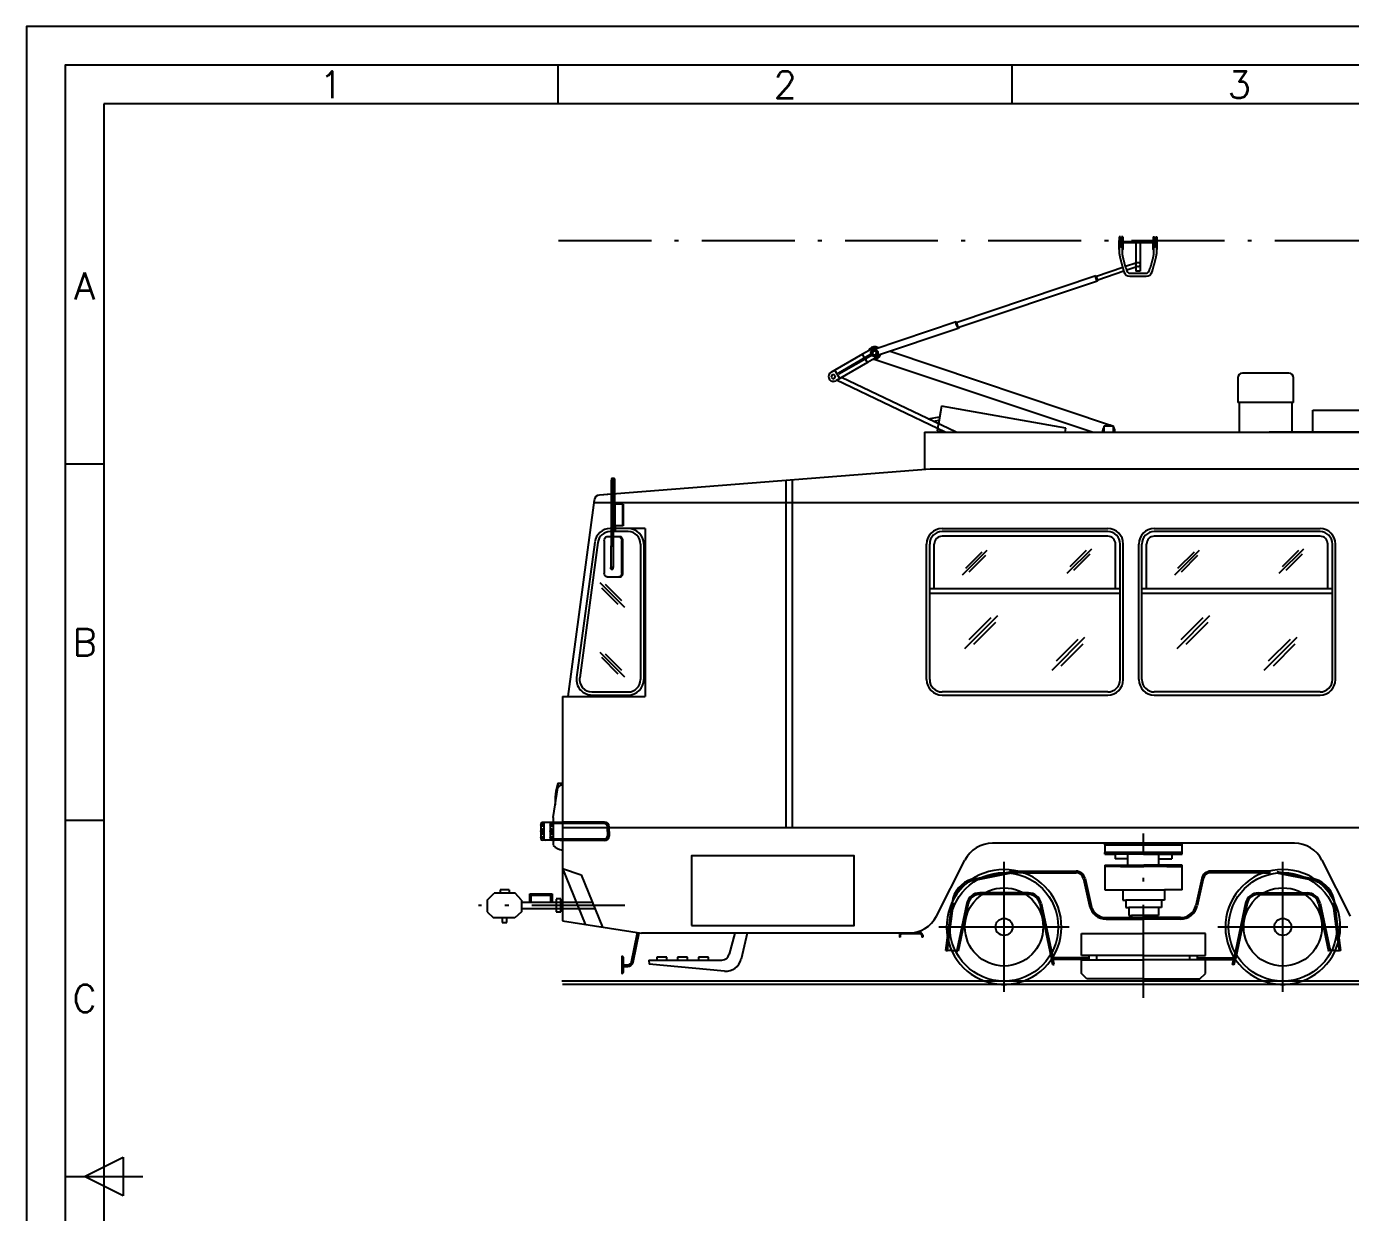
# Model space of a CAD drawing. Header units: millimetres. Extents: x 39 to 880, y 30 to 327.
# Drawn here: x 39.1 to 210.1, y 173.7 to 326.8 of the extents above; entities that cross this region are included whole.
import ezdxf
from ezdxf.enums import TextEntityAlignment as Align

# ---------------------------------------------------------------- set-up
doc = ezdxf.new("R2010")
doc.units = ezdxf.units.MM
doc.linetypes.add('ACAD_ISO10W100', pattern=[18.5, 12, -3, 0.5, -3])
doc.layers.add('AXE', color=1, linetype='ACAD_ISO10W100')
doc.layers.add('SUBTIRE', color=1, linetype='Continuous')
doc.styles.add('ISO', font='SIMPLEX.SHX')

# ---------------------------------------------------------------- blocks, each defined once
blk = doc.blocks.new('4A4')
at = {"color": 70}
for p, q in [((-772.36, 287), (-772.36, 292)), ((-713.72, 287), (-713.72, 292)), ((-831, 240.5), (-836, 240.5)), ((-831, 194.5), (-836, 194.5)), ((-833.5, 148.5), (-828.5, 151)), ((-828.5, 151), (-828.5, 146)), ((-836, 148.5), (-826, 148.5)), ((-828.5, 146), (-833.5, 148.5))]:
    blk.add_line(p, q, dxfattribs=at)
at = {"color": 240}
for points in [[(0, 0), (0, 297), (-841, 297), (-841, 0)], [(-5, 5), (-5, 292), (-836, 292), (-836, 5)]]:
    blk.add_lwpolyline(points, close=True, dxfattribs=at)
at = {"color": 70}
blk.add_lwpolyline([(-831, 287), (-831, 10), (-10, 10), (-10, 287)], close=True, dxfattribs=at)
at = {"color": 50, "style": 'ISO'}
for s, p in [('1', (-801.68, 289.48)), ('2', (-743.04, 289.48)), ('3', (-684.4, 289.48)), ('A', (-833.5, 263.5)), ('B', (-833.5, 217.5)), ('C', (-833.5, 171.5))]:
    blk.add_text(s, height=3.5, dxfattribs=at).set_placement(p, align=Align.MIDDLE)

msp = doc.modelspace()

# ---------------------------------------------------------------- linework, layer by layer
for p, q in [((631.87, 203.55), (108.27, 203.55)), ((631.95, 203.13), (108.35, 203.13))]:
    msp.add_line(p, q)
msp.add_lwpolyline([(125.01, 210.75), (146.01, 210.75), (146.01, 219.75), (125.01, 219.75)], close=True)
at = {"layer": 'AXE'}
for p, q in [((107.82, 299.18), (272.1, 299.18)), ((183.35, 201.4), (183.35, 222.6)), ((116.4, 213.33), (97.51, 213.33))]:
    msp.add_line(p, q, dxfattribs=at)
at = {"layer": 'AXE', "ltscale": 10}
for p, q in [((165.35, 202.15), (165.35, 218.95)), ((201.35, 202.15), (201.35, 218.95)), ((156.95, 210.55), (173.75, 210.55)), ((192.95, 210.55), (209.75, 210.55))]:
    msp.add_line(p, q, dxfattribs=at)
for centre in [(165.35, 210.55), (201.35, 210.55)]:
    msp.add_arc(centre, 7.42, 250.63, 289.37, dxfattribs=at)
at = {"layer": 'SUBTIRE', "extrusion": (-1e-16, 1, 1e-16)}
for p, q in [((180.21, 299.66), (180.21, 299.19)), ((180.37, 299.66), (180.21, 299.66)), ((180.21, 298.39), (180.21, 299.19)), ((180.21, 299.19), (180.37, 299.19)), ((180.37, 299.66), (180.37, 299.19)), ((180.37, 299.19), (180.37, 298.39)), ((180.53, 299.66), (180.53, 299.19)), ((180.69, 299.66), (180.53, 299.66)), ((180.53, 298.39), (180.53, 299.19)), ((180.53, 299.19), (180.69, 299.19)), ((180.69, 299.66), (180.69, 299.19)), ((180.69, 299.19), (180.69, 298.39)), ((184.61, 299.66), (184.61, 299.19)), ((184.61, 299.66), (184.77, 299.66)), ((184.61, 298.39), (184.61, 299.19)), ((184.61, 299.19), (184.77, 299.19)), ((184.77, 299.66), (184.77, 299.19)), ((184.77, 299.19), (184.77, 298.39)), ((184.93, 299.66), (184.93, 299.19)), ((184.93, 299.66), (185.09, 299.66)), ((184.93, 298.39), (184.93, 299.19)), ((184.93, 299.19), (185.09, 299.19)), ((185.09, 299.66), (185.09, 299.19)), ((185.09, 299.19), (185.09, 298.39)), ((180.37, 298.39), (180.21, 298.39)), ((180.21, 298.09), (180.21, 298.39)), ((180.25, 297.42), (180.25, 298.19)), ((180.37, 298.39), (180.37, 298.38)), ((180.69, 298.39), (180.53, 298.39)), ((180.53, 298.38), (180.53, 298.39)), ((180.65, 297.42), (180.65, 298.19)), ((184.61, 299.02), (180.69, 299.02)), ((180.69, 298.92), (184.61, 298.92)), ((180.69, 298.39), (180.69, 298.09)), ((182.37, 298.92), (182.37, 295.24)), ((182.93, 298.92), (182.93, 295.24)), ((184.77, 298.39), (184.61, 298.39)), ((184.61, 298.09), (184.61, 298.39)), ((184.65, 298.19), (184.65, 297.42)), ((184.77, 298.39), (184.77, 298.38)), ((184.93, 298.38), (184.93, 298.39)), ((185.09, 298.39), (184.93, 298.39)), ((185.05, 298.19), (185.05, 297.42)), ((185.09, 298.39), (185.09, 298.09)), ((180.74, 295.45), (180.83, 295.13)), ((181.12, 295.57), (181.21, 295.24)), ((181.28, 295.09), (181.27, 295.09)), ((181.6, 294.96), (183.7, 294.96)), ((181.6, 294.56), (183.7, 294.56)), ((182.93, 295.24), (182.37, 295.24)), ((184.09, 295.24), (184.18, 295.57)), ((184.18, 295.57), (184.18, 295.57)), ((184.47, 295.13), (184.57, 295.45)), ((178.27, 275.25), (179.47, 275.25)), ((178.27, 274.42), (178.27, 275.25)), ((179.47, 274.42), (179.47, 275.25)), ((114.95, 268.47), (114.78, 268.47)), ((114.62, 267.35), (114.62, 259.74)), ((114.86, 267.15), (114.86, 267.35)), ((114.86, 267.35), (114.86, 267.06)), ((114.86, 267.05), (114.86, 259.74)), ((115.1, 265.15), (115.1, 267.35)), ((114.97, 265.15), (114.94, 266.55)), ((113.72, 260.44), (113.72, 256.24)), ((114.08, 260.94), (114.62, 260.94)), ((114.86, 260.94), (115.63, 260.94)), ((115.63, 260.94), (115.76, 260.94)), ((115.99, 256.24), (115.99, 260.44)), ((116.13, 256.24), (116.13, 260.44)), ((114.58, 259.74), (114.9, 259.74)), ((114.58, 259.74), (114.58, 256.94)), ((114.9, 259.74), (114.9, 256.94)), ((114.58, 256.8), (114.58, 256.94)), ((114.58, 256.94), (114.74, 256.94)), ((114.9, 256.94), (114.58, 256.94)), ((114.74, 256.8), (114.58, 256.8)), ((114.64, 256.74), (114.58, 256.8)), ((114.64, 256.74), (114.74, 256.74)), ((114.74, 256.94), (114.9, 256.94)), ((114.9, 256.8), (114.74, 256.8)), ((114.74, 256.74), (114.84, 256.74)), ((114.84, 256.74), (114.9, 256.8)), ((114.9, 256.8), (114.9, 256.94)), ((114.08, 255.74), (115.63, 255.74)), ((115.63, 255.74), (115.76, 255.74))]:
    msp.add_line(p, q, dxfattribs=at)
at = {"layer": 'SUBTIRE', "extrusion": (0.172028, 0.985092, 1e-16)}
for p, q in [((182.37, 296.25), (181.05, 295.81)), ((177.19, 294.62), (159.28, 288.61)), ((177.32, 294.55), (177.2, 294.62)), ((180.67, 295.68), (177.31, 294.55)), ((177.32, 294.55), (177.32, 294.55)), ((177.48, 294.08), (177.42, 293.96)), ((180.81, 295.2), (177.47, 294.08)), ((177.48, 294.08), (177.48, 294.08)), ((182.37, 295.72), (181.19, 295.33)), ((177.41, 293.95), (159.5, 287.94)), ((159.15, 288.67), (148.47, 285.08)), ((159.44, 287.82), (148.76, 284.23)), ((159.28, 288.61), (159.16, 288.67)), ((159.29, 288.6), (159.28, 288.61)), ((159.51, 287.94), (159.45, 287.82)), ((159.51, 287.95), (159.51, 287.94)), ((147.08, 284.49), (143.51, 282.44)), ((148.01, 284.4), (143.96, 282.07)), ((148.09, 284.26), (144.04, 281.94)), ((148.31, 285.2), (147.08, 284.49)), ((147.35, 284.02), (147.08, 284.49)), ((147.7, 283.42), (147.43, 283.89)), ((148.93, 284.12), (147.7, 283.42)), ((148.19, 284.5), (148.01, 284.4)), ((148.09, 284.26), (148.01, 284.4)), ((148.27, 284.36), (148.09, 284.26)), ((148.27, 284.36), (148.19, 284.5)), ((148.4, 284.84), (148.36, 284.56)), ((148.36, 284.56), (148.57, 284.38)), ((148.66, 284.93), (148.4, 284.84)), ((148.57, 284.38), (148.83, 284.48)), ((148.88, 284.75), (148.66, 284.93)), ((148.83, 284.48), (148.88, 284.75)), ((143.51, 282.44), (143, 282.15)), ((144.13, 281.37), (143.51, 282.44)), ((147.7, 283.42), (144.13, 281.37)), ((143.1, 281.79), (143.05, 281.52)), ((143.05, 281.52), (143.26, 281.34)), ((143.36, 281.88), (143.1, 281.79)), ((143.26, 281.34), (143.52, 281.43)), ((143.57, 281.71), (143.36, 281.88)), ((143.52, 281.43), (143.57, 281.71)), ((144.13, 281.37), (143.62, 281.07))]:
    msp.add_line(p, q, dxfattribs=at)
at = {"layer": 'SUBTIRE', "extrusion": (-0.199705, 0.979856, 2e-16)}
for p, q in [((176.74, 274.42), (148.47, 283.86)), ((149.18, 285.31), (148.87, 285.42)), ((179.11, 275.31), (150.63, 284.83))]:
    msp.add_line(p, q, dxfattribs=at)
at = {"layer": 'SUBTIRE', "extrusion": (0.185787, 0.98259, 1e-16)}
for p, q in [((144, 282), (143.92, 282.14)), ((143.38, 281.08), (143.36, 281.09))]:
    msp.add_line(p, q, dxfattribs=at)
at = {"layer": 'SUBTIRE'}
for p, q in [((157.77, 274.42), (143.72, 281.13)), ((159.16, 274.42), (144.36, 281.5)), ((195.53, 281.45), (195.53, 278.25)), ((202.13, 282.05), (196.13, 282.05)), ((202.73, 278.25), (202.73, 281.45)), ((157.29, 277.77), (156.73, 274.61)), ((157.29, 277.77), (156.89, 275.5)), ((173.33, 274.94), (157.29, 277.77)), ((202.73, 278.25), (195.53, 278.25)), ((195.73, 278.25), (195.73, 274.42)), ((202.53, 278.25), (202.53, 274.42)), ((205.23, 274.42), (205.23, 277.28)), ((205.23, 277.28), (213.23, 277.28)), ((155.55, 276.14), (157.05, 276.4)), ((156.18, 275.84), (156.97, 275.98)), ((155.07, 274.42), (285.4, 274.42)), ((155.07, 274.42), (155.07, 269.65)), ((155.07, 274.42), (155.07, 269.65)), ((155.07, 274.42), (155.07, 269.65)), ((156.78, 274.89), (156.73, 274.61)), ((156.73, 274.61), (157.85, 274.42)), ((173.24, 274.42), (173.33, 274.94)), ((212.03, 274.42), (199.57, 274.42)), ((155.8, 269.65), (113.1, 266.3)), ((285.56, 269.65), (155.8, 269.65)), ((137.2, 223.33), (137.2, 268.19)), ((138, 268.25), (138, 223.33)), ((112.43, 265.67), (109.03, 240.29)), ((296.35, 265.33), (112.39, 265.33)), ((114.62, 266.42), (113.1, 266.3)), ((114.97, 265.15), (114.97, 262.05)), ((114.62, 261.99), (114.49, 261.99)), ((114.62, 261.59), (114.49, 261.59)), ((114.95, 261.99), (114.86, 261.99)), ((116.82, 261.59), (114.86, 261.59)), ((116.19, 262.35), (115.13, 262.35)), ((119.02, 261.99), (115.14, 261.99)), ((119.02, 261.99), (119.02, 240.29)), ((157.35, 261.99), (178.75, 261.99)), ((178.75, 261.59), (157.35, 261.59)), ((184.75, 261.99), (206.15, 261.99)), ((206.15, 261.59), (184.75, 261.59)), ((112.51, 260.25), (110.16, 242.75)), ((112.9, 260.2), (110.56, 242.7)), ((118.42, 259.99), (118.42, 242.49)), ((118.82, 259.99), (118.82, 242.49)), ((155.35, 242.49), (155.35, 259.99)), ((155.75, 242.49), (155.75, 259.99)), ((156.35, 254.19), (156.35, 259.99)), ((178.75, 260.99), (157.35, 260.99)), ((179.75, 254.19), (179.75, 259.99)), ((180.35, 242.49), (180.35, 259.99)), ((180.75, 242.49), (180.75, 259.99)), ((182.75, 242.49), (182.75, 259.99)), ((183.15, 242.49), (183.15, 259.99)), ((183.75, 254.19), (183.75, 259.99)), ((206.15, 260.99), (184.75, 260.99)), ((207.15, 254.19), (207.15, 259.99)), ((207.75, 242.49), (207.75, 259.99)), ((208.15, 242.49), (208.15, 259.99)), ((159.99, 256), (163.18, 259.18)), ((160.4, 256.88), (162.53, 259)), ((160.87, 256.41), (162.99, 258.53)), ((173.49, 256.21), (176.67, 259.39)), ((173.9, 257.08), (176.02, 259.21)), ((174.37, 256.62), (176.49, 258.74)), ((187.39, 256), (190.58, 259.18)), ((187.8, 256.88), (189.93, 259)), ((188.27, 256.41), (190.39, 258.53)), ((200.89, 256.21), (204.07, 259.39)), ((201.3, 257.08), (203.42, 259.21)), ((201.77, 256.62), (203.89, 258.74)), ((116.4, 251.78), (113.22, 254.96)), ((115.99, 252.65), (113.87, 254.78)), ((115.52, 252.19), (113.4, 254.31)), ((180.35, 254.19), (155.75, 254.19)), ((180.35, 253.59), (155.75, 253.59)), ((207.75, 254.19), (183.15, 254.19)), ((207.75, 253.59), (183.15, 253.59)), ((160.29, 246.51), (164.53, 250.75)), ((160.84, 247.68), (163.67, 250.51)), ((161.46, 247.05), (164.29, 249.88)), ((187.69, 246.51), (191.93, 250.75)), ((188.24, 247.68), (191.07, 250.51)), ((188.86, 247.05), (191.69, 249.88)), ((171.56, 243.72), (175.8, 247.96)), ((198.96, 243.72), (203.2, 247.96)), ((172.11, 244.89), (174.93, 247.72)), ((172.73, 244.26), (175.56, 247.09)), ((199.51, 244.89), (202.33, 247.72)), ((200.13, 244.26), (202.96, 247.09)), ((116.4, 242.8), (113.22, 245.98)), ((115.52, 243.2), (113.4, 245.33)), ((115.99, 243.67), (113.87, 245.79)), ((108.35, 240.29), (108.35, 239.17)), ((108.35, 240.29), (108.35, 239.17)), ((108.35, 240.29), (108.35, 240.29)), ((108.35, 240.29), (108.35, 240.29)), ((108.35, 240.29), (119.02, 240.29)), ((112.14, 240.89), (116.82, 240.89)), ((112.14, 240.49), (116.82, 240.49)), ((178.75, 240.89), (157.35, 240.89)), ((157.35, 240.49), (178.75, 240.49)), ((206.15, 240.89), (184.75, 240.89)), ((184.75, 240.49), (206.15, 240.49)), ((108.35, 239.17), (108.35, 218.29)), ((108.35, 239.17), (108.35, 224.09)), ((107.15, 224.69), (107.75, 228.49)), ((107.75, 229.09), (107.75, 228.49)), ((108.35, 229.09), (107.75, 229.09)), ((107.15, 224.04), (105.75, 224.04)), ((108.35, 224.04), (106.95, 224.04)), ((107.15, 224.69), (107.15, 221.09)), ((107.15, 223.89), (108.35, 224.09)), ((113.75, 224.09), (108.35, 224.09)), ((105.55, 223.84), (105.55, 223.79)), ((105.85, 223.79), (105.55, 223.79)), ((105.55, 223.59), (105.55, 222.99)), ((105.55, 223.59), (105.85, 223.59)), ((105.55, 222.99), (105.65, 222.99)), ((105.55, 222.79), (105.55, 222.19)), ((105.55, 222.79), (105.65, 222.79)), ((105.95, 223.84), (105.95, 221.94)), ((106.75, 223.84), (106.75, 223.79)), ((107.05, 223.79), (106.75, 223.79)), ((106.75, 223.59), (107.05, 223.59)), ((106.75, 223.59), (106.75, 222.99)), ((106.75, 222.99), (106.85, 222.99)), ((106.75, 222.79), (106.75, 222.19)), ((106.75, 222.79), (106.85, 222.79)), ((108.35, 223.89), (107.15, 223.89)), ((107.15, 223.84), (107.15, 221.94)), ((113.75, 223.89), (108.35, 223.89)), ((631.95, 223.33), (108.35, 223.33)), ((114.15, 222.89), (114.15, 223.49)), ((114.15, 222.89), (114.15, 222.29)), ((114.35, 222.89), (114.35, 223.49)), ((114.35, 222.89), (114.35, 222.29)), ((105.55, 222.19), (105.85, 222.19)), ((105.55, 221.99), (105.55, 221.94)), ((105.85, 221.99), (105.55, 221.99)), ((107.15, 221.74), (105.75, 221.74)), ((106.75, 222.19), (107.05, 222.19)), ((107.05, 221.99), (106.75, 221.99)), ((106.75, 221.99), (106.75, 221.94)), ((108.35, 221.74), (106.95, 221.74)), ((108.35, 221.89), (107.15, 221.89)), ((107.15, 221.89), (108.35, 221.69)), ((113.75, 221.89), (108.35, 221.89)), ((113.75, 221.69), (108.35, 221.69)), ((108.35, 221.69), (108.35, 218.09)), ((202.84, 221.35), (163.86, 221.35)), ((178.35, 221.15), (178.35, 221.35)), ((178.35, 221.15), (188.34, 221.15)), ((178.35, 221.15), (178.35, 220.14)), ((188.34, 221.15), (188.34, 221.35)), ((188.34, 220.14), (188.34, 221.15)), ((156.61, 211.93), (160.29, 219.16)), ((188.34, 220.14), (178.35, 220.14)), ((178.35, 219.94), (178.35, 220.14)), ((178.35, 219.94), (179.7, 219.94)), ((179.7, 219.94), (179.7, 219.34)), ((183.35, 219.94), (179.7, 219.94)), ((181.35, 219.34), (179.7, 219.34)), ((181.35, 218.53), (181.35, 219.94)), ((183.35, 219.94), (188.34, 219.94)), ((185.35, 218.53), (185.35, 219.94)), ((185.35, 219.34), (187, 219.34)), ((187, 219.94), (187, 219.34)), ((188.34, 219.94), (188.34, 220.14)), ((210.09, 211.93), (206.41, 219.16)), ((108.35, 218.29), (108.35, 211.34)), ((108.35, 218.09), (111.28, 210.89)), ((108.35, 218.09), (110.75, 217.29)), ((108.35, 218.09), (110.75, 217.29)), ((110.75, 217.29), (113.49, 210.54)), ((110.75, 217.29), (113.49, 210.54)), ((161.53, 216.78), (166.08, 217.66)), ((161.56, 216.58), (166.11, 217.47)), ((167.14, 217.75), (166.95, 217.75)), ((167.81, 217.55), (166.95, 217.55)), ((167.14, 217.75), (174.65, 217.75)), ((167.81, 217.55), (174.65, 217.55)), ((167.85, 217.55), (167.85, 217.75)), ((178.35, 218.53), (178.35, 215.33)), ((180.39, 218.37), (178.35, 218.37)), ((178.36, 218.53), (183.39, 218.53)), ((180.39, 218.37), (183.39, 218.37)), ((188.35, 218.53), (183.39, 218.53)), ((186.39, 218.37), (183.39, 218.37)), ((186.39, 218.37), (188.35, 218.37)), ((188.35, 215.33), (188.35, 218.53)), ((199.56, 217.75), (192.05, 217.75)), ((198.89, 217.55), (192.05, 217.55)), ((198.85, 217.55), (198.85, 217.75)), ((198.89, 217.55), (199.75, 217.55)), ((199.56, 217.75), (199.75, 217.75)), ((205.14, 216.58), (200.59, 217.47)), ((205.18, 216.78), (200.63, 217.66)), ((175.63, 216.76), (176.4, 213.27)), ((175.82, 216.81), (176.6, 213.31)), ((190.88, 216.81), (190.1, 213.31)), ((191.07, 216.76), (190.3, 213.27)), ((98.62, 214.02), (99.53, 214.93)), ((98.62, 214.02), (98.62, 212.52)), ((102.21, 214.93), (99.53, 214.93)), ((101.47, 215.33), (100.27, 215.33)), ((100.27, 215.33), (100.27, 214.93)), ((101.47, 215.33), (101.47, 214.93)), ((103.03, 214.02), (102.21, 214.93)), ((103.03, 214.02), (103.03, 212.52)), ((103.03, 213.73), (112.2, 213.73)), ((104.1, 214.83), (106.99, 214.83)), ((104.1, 213.74), (104.1, 214.83)), ((104.3, 214.63), (106.79, 214.63)), ((104.3, 213.74), (104.3, 214.63)), ((106.79, 214.63), (106.79, 213.74)), ((106.99, 214.83), (106.99, 213.74)), ((108.12, 214.18), (107.5, 214.18)), ((107.5, 214.13), (107.5, 212.49)), ((108.12, 212.49), (108.12, 214.18)), ((168.49, 214.95), (162.21, 214.95)), ((168.49, 214.75), (162.21, 214.75)), ((178.35, 215.33), (186.09, 215.33)), ((180.69, 215.33), (180.69, 213.99)), ((180.69, 215.33), (180.69, 213.99)), ((180.69, 213.99), (181.08, 213.99)), ((181.08, 213.99), (181.08, 213.07)), ((185.69, 213.99), (181.08, 213.99)), ((185.69, 213.99), (185.69, 213.07)), ((186.09, 213.99), (185.69, 213.99)), ((188.35, 215.33), (186.09, 215.33)), ((186.09, 215.33), (186.09, 213.99)), ((198.21, 214.95), (204.49, 214.95)), ((198.21, 214.75), (204.49, 214.75)), ((98.62, 213.33), (98.62, 213.33)), ((98.62, 212.52), (99.45, 211.73)), ((103.03, 212.52), (102.19, 211.72)), ((103.03, 212.93), (112.52, 212.93)), ((107.5, 212.49), (108.12, 212.49)), ((158.06, 209.16), (158.64, 213.7)), ((158.19, 208.6), (158.84, 213.68)), ((160.55, 213.6), (159.25, 207.49)), ((160.74, 213.56), (159.44, 207.44)), ((169.96, 213.56), (171.49, 206.37)), ((170.15, 213.6), (171.64, 206.61)), ((181.08, 213.07), (181.46, 213.07)), ((181.46, 213.07), (181.46, 212.04)), ((185.31, 213.07), (181.46, 213.07)), ((181.46, 212.04), (181.79, 212.04)), ((181.79, 212.04), (181.79, 211.75)), ((184.99, 212.04), (181.79, 212.04)), ((184.99, 212.04), (184.99, 211.75)), ((185.31, 212.04), (184.99, 212.04)), ((185.31, 213.07), (185.31, 212.04)), ((185.69, 213.07), (185.31, 213.07)), ((196.55, 213.6), (195.06, 206.61)), ((196.74, 213.56), (195.22, 206.37)), ((205.96, 213.56), (207.26, 207.44)), ((206.15, 213.6), (207.45, 207.49)), ((208.51, 208.6), (207.86, 213.68)), ((208.64, 209.16), (208.06, 213.7)), ((102.19, 211.73), (99.45, 211.73)), ((100.57, 211.73), (100.57, 211.53)), ((100.57, 211.53), (100.57, 211.13)), ((100.57, 211.13), (101.17, 211.13)), ((101.17, 211.13), (101.17, 211.73)), ((108.35, 211.34), (118.55, 209.75)), ((178.55, 211.75), (183.35, 211.75)), ((178.55, 211.55), (183.35, 211.55)), ((188.15, 211.75), (183.35, 211.75)), ((188.15, 211.55), (183.35, 211.55)), ((117.26, 206.05), (118.02, 209.83)), ((117.46, 206.01), (118.22, 209.8)), ((153.05, 209.75), (118.55, 209.75)), ((153.05, 209.75), (118.55, 209.75)), ((130.6, 209.75), (129.88, 207.02)), ((132.18, 209.75), (131.4, 206.39)), ((151.85, 209.49), (151.85, 209.23)), ((151.95, 209.23), (151.85, 209.23)), ((151.95, 209.49), (151.95, 209.23)), ((154.59, 209.75), (152.11, 209.75)), ((154.59, 209.75), (152.11, 209.75)), ((154.59, 209.65), (152.11, 209.65)), ((154.59, 209.65), (152.11, 209.65)), ((154.59, 209.75), (154.59, 210.06)), ((154.75, 209.49), (154.75, 209.23)), ((154.75, 209.49), (154.75, 209.23)), ((154.85, 209.23), (154.75, 209.23)), ((154.85, 209.23), (154.75, 209.23)), ((154.85, 209.49), (154.85, 209.23)), ((154.85, 209.49), (154.85, 209.23)), ((157.85, 207.51), (158.06, 209.16)), ((158.05, 207.49), (158.19, 208.6)), ((175.35, 206.88), (175.35, 209.69)), ((175.35, 209.69), (183.35, 209.69)), ((191.35, 209.69), (183.35, 209.69)), ((191.35, 206.88), (191.35, 209.69)), ((208.65, 207.49), (208.51, 208.6)), ((208.85, 207.51), (208.64, 209.16)), ((157.85, 207.51), (158.05, 207.49)), ((158.59, 207.49), (158.05, 207.49)), ((158.59, 207.49), (159.25, 207.49)), ((159.25, 207.49), (159.44, 207.44)), ((183.35, 206.88), (175.35, 206.88)), ((176.35, 206.28), (176.35, 206.88)), ((177.35, 206.28), (177.35, 206.88)), ((183.35, 206.88), (191.35, 206.88)), ((189.35, 206.28), (189.35, 206.88)), ((190.35, 206.28), (190.35, 206.88)), ((207.45, 207.49), (207.26, 207.44)), ((208.11, 207.49), (207.45, 207.49)), ((208.11, 207.49), (208.65, 207.49)), ((208.85, 207.51), (208.65, 207.49)), ((115.98, 206.65), (115.98, 204.65)), ((116.18, 206.65), (116.18, 204.65)), ((116.18, 205.65), (116.77, 205.65)), ((116.18, 205.45), (116.77, 205.45)), ((119.5, 206.26), (128.91, 206.27)), ((119.5, 206.26), (119.51, 205.76)), ((129.27, 204.85), (119.51, 205.76)), ((120.53, 206.65), (120.53, 206.26)), ((121.81, 206.65), (120.53, 206.65)), ((120.53, 206.26), (121.81, 206.26)), ((121.81, 206.26), (121.81, 206.65)), ((124.48, 206.66), (123.2, 206.66)), ((123.2, 206.66), (123.2, 206.26)), ((123.2, 206.26), (124.48, 206.26)), ((124.48, 206.26), (124.48, 206.66)), ((125.91, 206.66), (125.91, 206.27)), ((127.19, 206.66), (125.91, 206.66)), ((125.91, 206.27), (127.19, 206.27)), ((127.19, 206.27), (127.19, 206.66)), ((171.64, 205.65), (171.49, 206.37)), ((171.84, 205.69), (171.64, 206.61)), ((171.64, 205.65), (171.84, 205.69)), ((176.35, 206.55), (171.65, 206.55)), ((176.35, 206.35), (171.7, 206.35)), ((175.35, 204.55), (175.35, 206.28)), ((175.35, 206.28), (183.35, 206.28)), ((191.35, 206.28), (183.35, 206.28)), ((190.35, 206.55), (195.05, 206.55)), ((190.35, 206.35), (195.01, 206.35)), ((191.35, 204.55), (191.35, 206.28)), ((194.87, 205.69), (195.06, 206.61)), ((195.06, 205.65), (194.87, 205.69)), ((195.06, 205.65), (195.22, 206.37)), ((176.06, 203.85), (175.35, 204.55)), ((183.35, 203.85), (176.06, 203.85)), ((183.35, 203.85), (190.64, 203.85)), ((190.64, 203.85), (191.35, 204.55))]:
    msp.add_line(p, q, dxfattribs=at)
at = {"layer": 'SUBTIRE', "extrusion": (-2e-16, 1, -2e-16)}
for p, q in [((115.13, 265.15), (114.97, 265.15)), ((115.13, 265.15), (114.97, 265.15)), ((115.13, 262.35), (115.13, 265.15)), ((115.13, 262.35), (115.13, 265.15)), ((115.88, 265.15), (115.13, 265.15)), ((115.88, 265.15), (115.13, 265.15)), ((116.15, 265.15), (115.88, 265.15)), ((116.15, 265.15), (115.88, 265.15)), ((116.15, 262.35), (116.15, 265.15)), ((116.15, 262.35), (116.15, 265.15)), ((116.19, 265.15), (116.15, 265.15)), ((116.19, 265.15), (116.15, 265.15)), ((116.19, 265.15), (116.19, 262.35)), ((116.19, 265.15), (116.19, 262.35)), ((115.14, 261.75), (114.86, 261.75)), ((115.14, 261.75), (114.86, 261.75)), ((115.14, 262.35), (115.14, 261.75)), ((115.14, 262.35), (115.14, 261.75))]:
    msp.add_line(p, q, dxfattribs=at)
at = {"layer": 'SUBTIRE'}
for centre, radius in [((182.65, 296.08), 0.28), ((148.62, 284.66), 0.45), ((148.62, 284.66), 0.45), ((148.62, 284.66), 0.43), ((165.35, 210.55), 7), ((201.35, 210.55), 7), ((165.35, 210.55), 5.05), ((201.35, 210.55), 5.05), ((165.35, 210.55), 1.1), ((201.35, 210.55), 1.1)]:
    msp.add_circle(centre, radius, dxfattribs=at)
for centre, radius, start, end in [((180.45, 299.04), 0.08, 180, 0), ((184.85, 299.04), 0.08, 180, 0), ((181.6, 295.36), 0.8, 196.573, 270), ((181.6, 295.36), 0.4, 196.573, 270), ((183.7, 295.36), 0.4, 270, 343.427), ((183.7, 295.36), 0.8, 270, 343.427), ((148.62, 284.66), 0.8, 140.0942, 159.0554), ((148.62, 284.66), 0.8, 52.7816, 140.0942), ((148.62, 284.66), 0.62, 65.0887, 119.8605), ((148.62, 284.66), 0.8, 260.6655, 344.3239), ((148.62, 284.66), 0.62, 299.8605, 332.0168), ((143.31, 281.61), 0.62, 119.8605, 299.8605), ((196.13, 281.45), 0.6, 90, 180), ((202.13, 281.45), 0.6, 0, 90), ((178.87, 274.55), 0.8, 61.045, 118.955), ((178.87, 274.55), 0.8, 138.5904, 189.352), ((178.87, 274.55), 0.8, 350.648, 41.4096), ((113.16, 265.58), 0.73, 94.4749, 172.3067), ((114.49, 259.99), 2, 90, 172.3651), ((114.49, 259.99), 1.6, 90, 172.3651), ((114.85, 262.05), 0.12, 275.6394, 0), ((116.82, 259.99), 2, 0, 90), ((116.82, 259.99), 1.6, 0, 90), ((157.35, 259.99), 2, 90, 180), ((157.35, 259.99), 1.6, 90, 180), ((178.75, 259.99), 2, 0, 90), ((178.75, 259.99), 1.6, 0, 90), ((184.75, 259.99), 2, 90, 180), ((184.75, 259.99), 1.6, 90, 180), ((206.15, 259.99), 2, 0, 90), ((206.15, 259.99), 1.6, 0, 90), ((157.35, 259.99), 1, 90, 180), ((178.75, 259.99), 1, 0, 90), ((184.75, 259.99), 1, 90, 180), ((206.15, 259.99), 1, 0, 90), ((112.14, 242.49), 2, 172.3651, 270), ((112.14, 242.49), 1.6, 172.3651, 270), ((116.82, 242.49), 1.6, 270, 0), ((116.82, 242.49), 2, 270, 0), ((157.35, 242.49), 2, 180, 270), ((157.35, 242.49), 1.6, 180, 270), ((178.75, 242.49), 2, 270, 0), ((178.75, 242.49), 1.6, 270, 0), ((184.75, 242.49), 2, 180, 270), ((184.75, 242.49), 1.6, 180, 270), ((206.15, 242.49), 2, 270, 0), ((206.15, 242.49), 1.6, 270, 0), ((114.06, 226.89), 6.68, 160.7656, 185.0992), ((108.32, 228.29), 0.6, 86.7539, 160.6263), ((105.75, 223.84), 0.2, 90, 180), ((106.15, 223.84), 0.2, 90, 180), ((106.95, 223.84), 0.2, 90, 180), ((107.35, 223.84), 0.2, 90, 180), ((113.75, 223.49), 0.6, 0, 90), ((105.45, 223.69), 0.145, 316.3972, 43.6028), ((105.45, 222.89), 0.145, 316.3972, 43.6028), ((105.55, 222.89), 0.145, 316.3972, 43.6028), ((105.75, 223.69), 0.145, 316.3972, 43.6028), ((106.65, 223.69), 0.145, 316.3972, 43.6028), ((106.65, 222.89), 0.145, 316.3972, 43.6028), ((106.75, 222.89), 0.145, 316.3972, 43.6028), ((106.95, 223.69), 0.145, 316.3972, 43.6028), ((113.75, 223.49), 0.4, 0, 90), ((113.75, 222.29), 0.6, 270, 0), ((113.75, 222.29), 0.4, 270, 0), ((105.45, 222.09), 0.145, 316.3972, 43.6028), ((105.75, 221.94), 0.2, 180, 270), ((105.75, 222.09), 0.145, 316.3972, 43.6028), ((106.15, 221.94), 0.2, 180, 270), ((106.65, 222.09), 0.145, 316.3972, 43.6028), ((106.95, 221.94), 0.2, 180, 270), ((106.95, 222.09), 0.145, 316.3972, 43.6028), ((107.35, 221.94), 0.2, 180, 270), ((108.44, 222.17), 1.69, 219.9953, 266.8746), ((163.86, 217.35), 4, 90, 153.0164), ((202.84, 217.35), 4, 26.9836, 90), ((165.35, 210.55), 7.42, 289.37, 250.63), ((166.95, 213.15), 4.6, 90, 100.9679), ((166.95, 213.15), 4.4, 90, 100.9679), ((174.65, 216.55), 1.2, 12.5244, 90), ((174.65, 216.55), 1, 12.5244, 90), ((192.05, 216.55), 1.2, 90, 167.4756), ((192.05, 216.55), 1, 90, 167.4756), ((201.35, 210.55), 7.42, 289.37, 250.63), ((162.21, 213.25), 3.6, 106.099, 172.5183), ((162.21, 213.25), 3.4, 118.6346, 159.9828), ((162.21, 213.25), 3.4, 100.9679, 118.6346), ((162.21, 213.25), 3.6, 100.9679, 106.099), ((204.49, 213.25), 3.4, 61.3654, 79.0321), ((204.49, 213.25), 3.6, 73.901, 79.0321), ((204.49, 213.25), 3.6, 7.4817, 73.901), ((204.49, 213.25), 3.4, 20.0172, 61.3654), ((162.21, 213.25), 1.7, 90, 168), ((162.21, 213.25), 1.5, 90, 168), ((168.49, 213.25), 1.7, 12, 90), ((168.49, 213.25), 1.5, 12, 90), ((198.21, 213.25), 1.7, 90, 168), ((198.21, 213.25), 1.5, 90, 168), ((204.49, 213.25), 1.7, 12, 90), ((204.49, 213.25), 1.5, 12, 90), ((178.55, 213.75), 2.2, 192.5244, 270), ((178.55, 213.75), 2, 192.5244, 270), ((188.15, 213.75), 2, 270, 347.4756), ((188.15, 213.75), 2.2, 270, 347.4756), ((153.05, 213.75), 4, 270, 333.0164), ((152.11, 209.49), 0.26, 90, 180), ((152.11, 209.49), 0.16, 90, 180), ((154.59, 209.49), 0.26, 0, 90), ((154.59, 209.49), 0.26, 0, 90), ((154.59, 209.49), 0.16, 0, 90), ((154.59, 209.49), 0.16, 0, 90), ((128.91, 207.27), 1, 270.0666, 345.3032), ((116.08, 206.65), 0.1, 0, 180), ((116.08, 206.25), 0.1, 0, 180), ((116.77, 206.15), 0.5, 270, 348.6587), ((116.77, 206.15), 0.7, 270, 348.6587), ((129.45, 206.85), 2, 264.7066, 346.793), ((116.08, 204.65), 0.1, 180, 0)]:
    msp.add_arc(centre, radius, start, end, dxfattribs=at)
at = {"layer": 'SUBTIRE', "extrusion": (-2e-16, 1e-16, -1)}
for centre, major_axis, ratio, start_param, end_param in [((180.45, 298.09), (-0.24, 0), 0.990889, -0.585686, 0), ((180.45, 298.19), (-0.2, 0), 0.990889, 0, 1.570796), ((180.45, 298.19), (-0.2, 0), 0.990889, 1.570796, 3.141593), ((180.45, 298.09), (-0.24, 0), 0.990889, -3.141593, -2.555907), ((184.85, 298.09), (-0.24, 0), 0.990889, -0.585686, 0), ((184.85, 298.19), (0.2, 0), 0.990889, -3.141593, -1.570796), ((184.85, 298.19), (0.2, 0), 0.990889, -1.570796, 0), ((184.85, 298.09), (-0.24, 0), 0.990889, -3.141593, -2.555907), ((114.74, 267.05), (-0.0863, -0.0863), 0.96554, -2.373725, -2.338664), ((114.74, 267.05), (-0.0863, 0.0863), 0.96554, 2.338664, 2.373725), ((114.08, 260.44), (0, 0.5), 0.707107, -1.570796, 0), ((115.63, 260.44), (0, 0.5), 0.707107, 0, 1.570796), ((114.08, 256.24), (0, -0.5), 0.707107, 0, 1.570796), ((115.63, 256.24), (0, 0.5), 0.707107, 1.570796, 3.141593)]:
    msp.add_ellipse(centre, major_axis=major_axis, ratio=ratio, start_param=start_param, end_param=end_param, dxfattribs=at)
at = {"layer": 'SUBTIRE', "extrusion": (0, 1e-16, -1)}
for centre, major_axis, start_param, end_param in [((177.3, 294.28), (0.111, -0.332), 1.570796, 3.284136), ((177.3, 294.28), (0.111, -0.332), 1.570796, 3.284136), ((177.3, 294.28), (0.111, -0.332), -0.142544, 1.570796), ((177.3, 294.28), (0.111, -0.332), -0.142544, 1.570796), ((177.39, 294.32), (0.08, -0.237), 1.570796, 3.141593), ((177.39, 294.32), (0.08, -0.237), 1.570796, 3.141593), ((177.39, 294.32), (0.08, -0.237), 0, 1.570796), ((177.39, 294.32), (0.08, -0.237), 0, 1.570796), ((159.3, 288.24), (0.143, -0.427), 1.570796, 3.284136), ((159.3, 288.24), (0.143, -0.427), 1.570796, 3.284136), ((159.3, 288.24), (0.143, -0.427), -0.142544, 1.570796), ((159.3, 288.24), (0.143, -0.427), -0.142544, 1.570796), ((159.39, 288.27), (0.111, -0.332), 1.570796, 3.141593), ((159.39, 288.27), (0.111, -0.332), 1.570796, 3.141593), ((159.39, 288.27), (0.111, -0.332), 0, 1.570796), ((159.39, 288.27), (0.111, -0.332), 0, 1.570796)]:
    msp.add_ellipse(centre, major_axis=major_axis, ratio=0.140649, start_param=start_param, end_param=end_param, dxfattribs=at)
at = {"layer": 'SUBTIRE'}
for centre in [(105.81, 222.89), (107.01, 222.89)]:
    msp.add_ellipse(centre, major_axis=(0, 0.4), ratio=0.15, dxfattribs=at)
for points, knots in [([(180.25, 297.42), (180.25, 297.35), (180.3, 297.09), (180.43, 296.55), (180.58, 295.98), (180.74, 295.45)], [0, 0, 10.001795, 40.206273, 79.282279, 112.071381, 139.949843, 139.949843]), ([(181.12, 295.57), (181.06, 295.76), (180.9, 296.32), (180.77, 296.84), (180.68, 297.22), (180.66, 297.34), (180.65, 297.42)], [0, 0, 10.012833, 40.37303, 71.895289, 103.18049, 118.251394, 137.337345, 137.337345]), ([(184.65, 297.42), (184.65, 297.39), (184.63, 297.28), (184.58, 297.01), (184.47, 296.57), (184.32, 296.02), (184.18, 295.57)], [0, 0, 10.054386, 26.914513, 52.567696, 82.439308, 113.531736, 137.398002, 137.398002]), ([(184.57, 295.45), (184.62, 295.64), (184.78, 296.21), (184.92, 296.74), (185.01, 297.14), (185.05, 297.42)], [0, 0, 10.012285, 40.355448, 72.666702, 105.109327, 140.025197, 140.025197]), ([(114.78, 268.47), (114.74, 268.47), (114.71, 268.45), (114.68, 268.43), (114.67, 268.41), (114.66, 268.39), (114.65, 268.37), (114.65, 268.32), (114.64, 268.17), (114.63, 267.95), (114.62, 267.67), (114.62, 267.36), (114.62, 267.35)], [0, 0, 0.011676, 0.024508, 0.040528, 0.060605, 0.087415, 0.13564, 0.308381, 0.622541, 0.9367, 1.250859, 1.565018, 1.570796, 1.570796]), ([(115.1, 267.35), (115.1, 267.66), (115.09, 267.94), (115.09, 268.17), (115.08, 268.32), (115.07, 268.37), (115.06, 268.4), (115.05, 268.41), (115.03, 268.44), (114.99, 268.46), (114.95, 268.47), (114.95, 268.47)], [4.712389, 4.712389, 5.026548, 5.340708, 5.654867, 5.969026, 6.126106, 6.204645, 6.224136, 6.250219, 6.268468, 6.281936, 6.283185, 6.283185]), ([(114.89, 268.31), (114.89, 268.32), (114.88, 268.3), (114.88, 268.21), (114.87, 268.03), (114.86, 267.77), (114.86, 267.47), (114.86, 267.35)], [0.158331, 0.158331, 0.167537, 0.288372, 0.526469, 0.828959, 1.143118, 1.457277, 1.570796, 1.570796]), ([(114.94, 266.55), (114.94, 266.72), (114.93, 266.87), (114.92, 266.98), (114.92, 267.05), (114.91, 267.09), (114.9, 267.11), (114.88, 267.14), (114.86, 267.15)], [5.231749, 5.231749, 5.442037, 5.652324, 5.862611, 6.072898, 6.178042, 6.215899, 6.24637, 6.258362, 6.258362]), ([(116.13, 260.44), (116.11, 260.59), (116.06, 260.73), (115.98, 260.84), (115.88, 260.91), (115.76, 260.94), (115.76, 260.94)], [4.712389, 4.712389, 5.026548, 5.340708, 5.654867, 5.969026, 6.273458, 6.283185, 6.283185]), ([(115.76, 255.74), (115.87, 255.76), (115.97, 255.83), (116.05, 255.94), (116.11, 256.07), (116.13, 256.22), (116.13, 256.24)], [3.141593, 3.141593, 3.433953, 3.737005, 4.051164, 4.365323, 4.679483, 4.712389, 4.712389])]:
    msp.add_open_spline(points, degree=1, knots=knots, dxfattribs=at)
for points, degree in [([(180.89, 294.97), (180.89, 294.97), (180.89, 294.97), (180.89, 294.97)], 3), ([(181.28, 295.09), (181.28, 295.09), (181.27, 295.09), (181.27, 295.09)], 3), ([(184.18, 295.56), (184.18, 295.56), (184.18, 295.56), (184.18, 295.57)], 3), ([(114.86, 267.35), (114.86, 267.46)], 1)]:
    msp.add_open_spline(points, degree=degree, dxfattribs=at)
at = {"layer": 'SUBTIRE', "extrusion": (-9.23046e-09, 2.74696e-09, -1)}
msp.add_open_spline([(184.57, 295.45), (184.57, 295.45), (184.57, 295.45), (184.57, 295.45)], degree=3, dxfattribs=at)

# ---------------------------------------------------------------- block references
at = {"layer": 'SUBTIRE'}
msp.add_blockref('4A4', (880.13, 29.81), dxfattribs=at)

doc.saveas('drawing.dxf')
